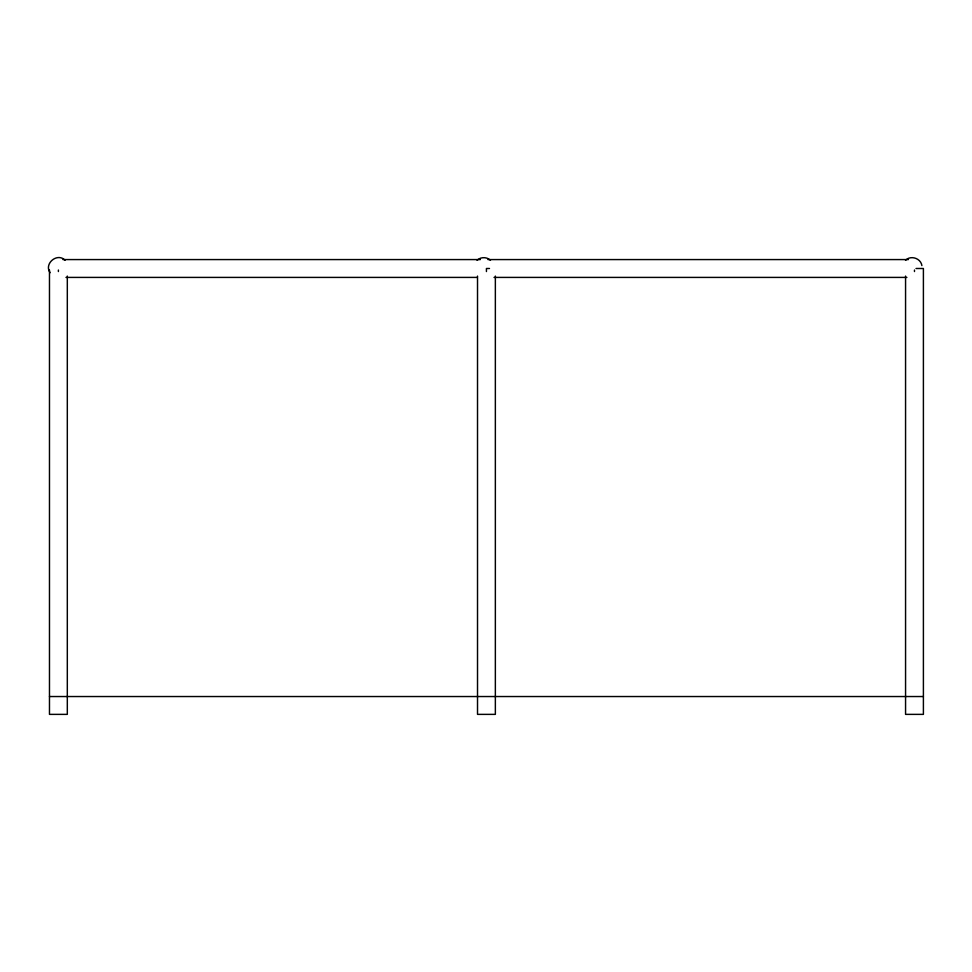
<?xml version="1.0" encoding="UTF-8"?>
<svg xmlns="http://www.w3.org/2000/svg" width="972" height="972" viewBox="0 0 972 972"><rect width="100%" height="100%" fill="white"/><g stroke="black" fill="none" stroke-linecap="round" stroke-linejoin="round"><path stroke-width="1.46" d="M477.045 260.289C480.642 256.79 486.887 256.79 490.471 260.289M905.539 260.289C910.728 254.968 920.812 258.248 921.893 265.599M62.949 259.573L480.362 259.573M487.956 259.573L908.407 259.573M489.487 268.491L486.437 268.491L486.437 271.54M916.025 268.491L923.4 268.491L923.4 714.371L905.564 714.371L905.564 276.072M65.975 277.409L477.325 277.409M494.031 277.409L906.888 277.409M49.475 696.535L923.4 696.535M65.1 260.289C57.397 252.234 43.643 263.619 50.107 272.695M914.482 270.034L914.482 271.54M495.356 276.072L495.356 714.371L477.519 714.371L477.519 276.072M67.311 276.072L67.311 714.371L49.475 714.371L49.475 270.009M58.393 270.034L58.393 271.54"/></g></svg>
